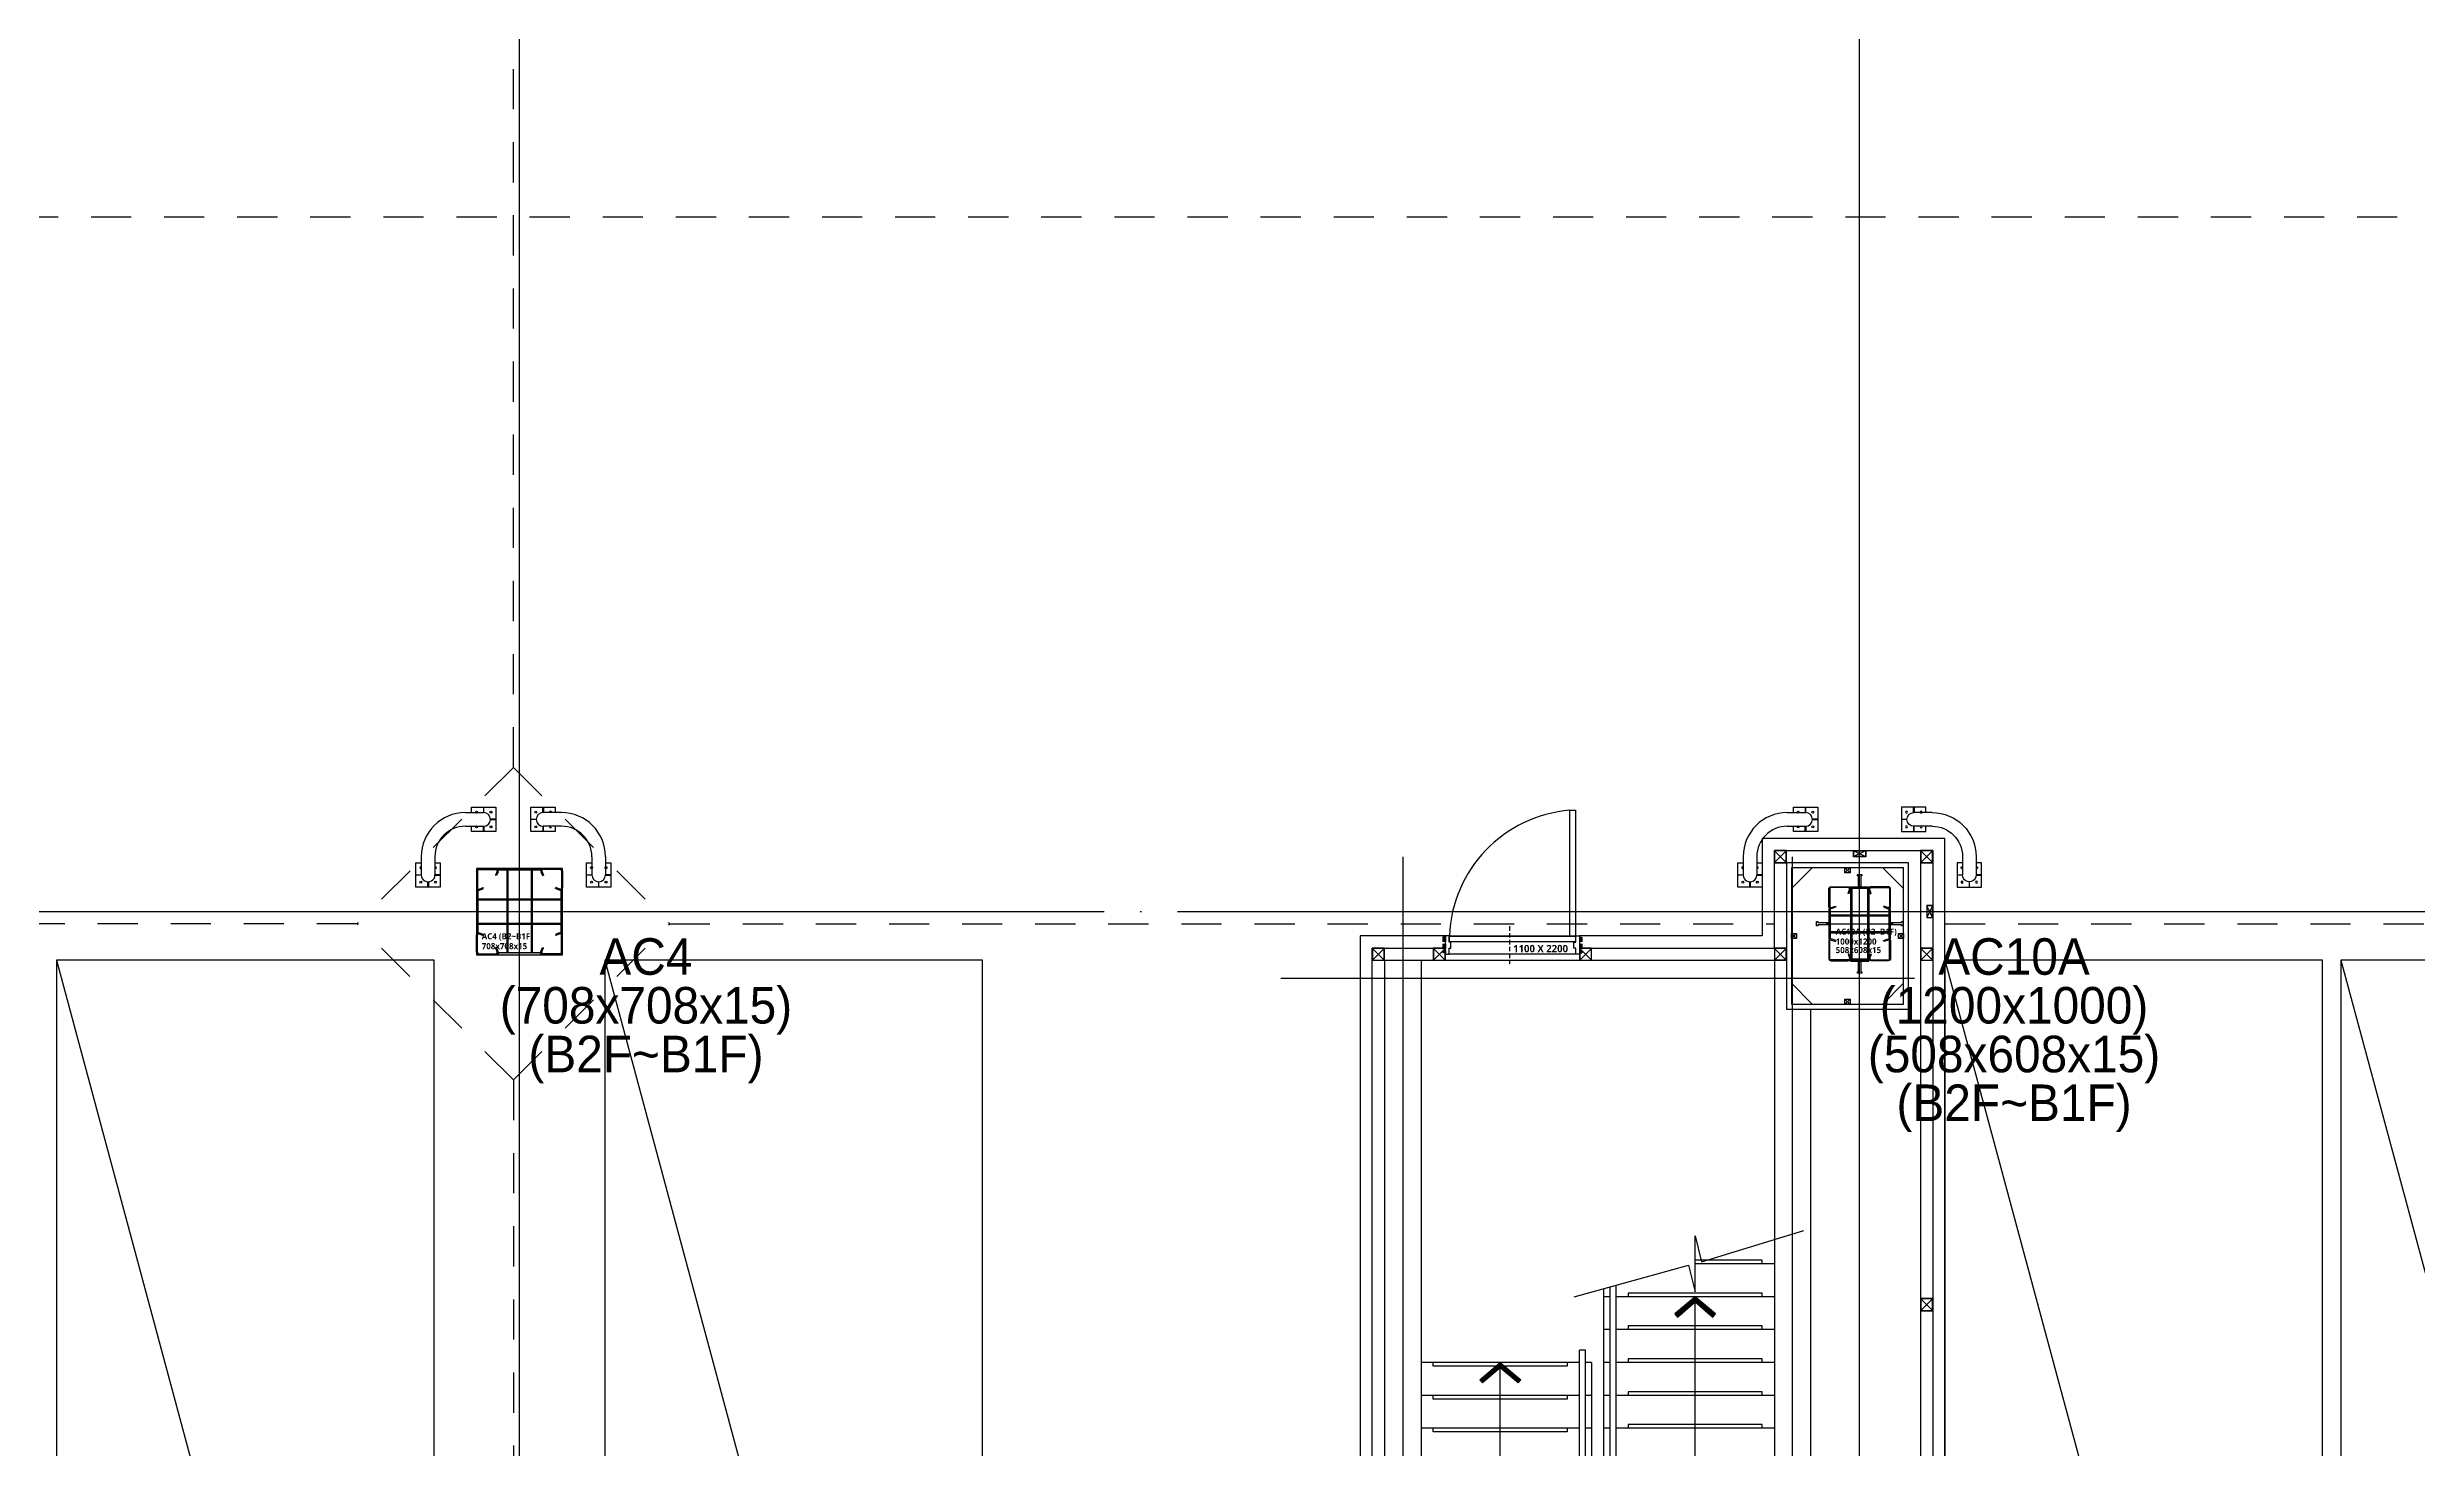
# Model space of a CAD drawing. Header units: millimetres. Extents: x -47382 to 204618, y -51045 to 127155.
# Drawn here: x 65125 to 84571, y 59473 to 70961 of the extents above; entities that cross this region are included whole.
import ezdxf
from ezdxf.enums import TextEntityAlignment as Align

# ---------------------------------------------------------------- set-up
doc = ezdxf.new("R2010")
doc.units = ezdxf.units.MM
doc.header["$LTSCALE"] = 300
doc.header["$MEASUREMENT"] = 0
for name, pattern in [('CEN', [62, 60, -1, 0, -1]), ('HID', [2, 1.1, -0.9]), ('HIDDEN2', [0.1875, 0.125, -0.0625])]:
    doc.linetypes.add(name, pattern=pattern)
doc.layers.get('0').update_dxf_attribs({"linetype": 'CONTINUOUS'})
doc.layers.get('Defpoints').update_dxf_attribs({"color": 153, "linetype": 'CONTINUOUS'})
doc.layers.add('A-ANNO-NPLT', color=129, linetype='CONTINUOUS', plot=False)
doc.layers.add('Defpoint', color=161, linetype='CONTINUOUS', plot=False)
for name, color, linetype in [('A-CEN', 1, 'CEN'), ('A-DOOR', 4, 'CONTINUOUS'), ('A-DOOR-JAMB', 4, 'CONTINUOUS'), ('A-DOOR-SILL', 8, 'CONTINUOUS'), ('A-DOOR-SWING', 8, 'CONTINUOUS'), ('A-FLOR-FLIN-TYP2', 8, 'CONTINUOUS'), ('A-FLOR-GW', 6, 'CONTINUOUS'), ('A-FLOR-STRA-ETC', 7, 'CONTINUOUS'), ('A-FLOR-STRA-MAIN', 4, 'CONTINUOUS'), ('A-FLOR-STRA-SUB', 9, 'CONTINUOUS'), ('A-FLOR-STUD', 9, 'CONTINUOUS'), ('A-PS-HID', 5, 'HID'), ('A-ST-AXIS-CEN', 252, 'CEN'), ('A-ST-COL', 2, 'CONTINUOUS'), ('A-ST-CONC', 2, 'CONTINUOUS'), ('A-WALL-DRY1', 7, 'CONTINUOUS'), ('A-볼라드', 8, 'CONTINUOUS'), ('AA-CJ', 4, 'HID'), ('AA-PARK-CAR4(B)', 5, 'CONTINUOUS'), ('Bound', 9, 'CONTINUOUS'), ('XREF-PLAN$0$A-STEEL', 7, 'CONTINUOUS')]:
    doc.layers.add(name, color=color, linetype=linetype)
doc.layers.add('보조근', color=7, linetype='CONTINUOUS', lineweight=0)
doc.styles.add('SH_대대리576', font='NanumGothicBold.ttf')
doc.styles.add('SHP-나눔bo', font='')
doc.styles.add('돋움', font='')
doc.styles.get('SHP-나눔bo').set_extended_font_data('NanumGothic', bold=True)
doc.styles.get('돋움').set_extended_font_data('Dotum')

# ---------------------------------------------------------------- blocks, each defined once
blk = doc.blocks.new('_P대형')
at = {"layer": 'AA-PARK-CAR4(B)'}
blk.add_line((-150, -1500), (-3250, -13000), dxfattribs=at)
blk.add_lwpolyline([(-150, -1500), (-150, -13000), (-3250, -13000), (-3250, -1500)], close=True, dxfattribs=at)
blk = doc.blocks.new('A$C5CEC2CC2')
at = {"layer": 'AA-PARK-CAR4(B)', "xscale": -1}
for p in [(550, 14706, -103000), (3800, 14706, -103000)]:
    blk.add_blockref('_P대형', p, dxfattribs=at)
blk = doc.blocks.new('XREF-PLAN$0$각-100X100')
at = {"layer": 'XREF-PLAN$0$A-STEEL', "color": 1}
for p, q in [((-47.7, -47.7), (47.7, 47.7)), ((-47.7, 47.7), (47.7, -47.7))]:
    blk.add_line(p, q, dxfattribs=at)
at = {"layer": 'XREF-PLAN$0$A-STEEL'}
blk.add_lwpolyline([(-50, -50), (50, -50), (50, 50), (-50, 50)], close=True, dxfattribs=at)
at = {"layer": 'XREF-PLAN$0$A-STEEL', "color": 8}
blk.add_lwpolyline([(-47.7, -47.7), (47.7, -47.7), (47.7, 47.7), (-47.7, 47.7)], close=True, dxfattribs=at)
blk = doc.blocks.new('A$C80a19149')
at = {"layer": 'A-FLOR-STUD'}
for p, q in [((2, 98), (48, 2)), ((2, 2), (48, 98))]:
    blk.add_line(p, q, dxfattribs=at)
for points in [[(0, 100), (50, 100), (50, 0), (0, 0)], [(2, 98), (48, 98), (48, 2), (2, 2)]]:
    blk.add_lwpolyline(points, close=True, dxfattribs=at)
blk = doc.blocks.new('A$Ce0defec1')
at = {"layer": 'A-ANNO-NPLT', "linetype": 'HIDDEN2'}
for p, q in [((-120, 720), (-120, 700)), ((-120, 720), (0, 720)), ((-120, 710), (0, 710)), ((-120, 700), (0, 700)), ((-110, 720), (-110, 700)), ((-20, 720), (-20, 700)), ((0, 720), (0, 700)), ((-160, 350), (78, 350)), ((-120, 0), (-120, -20)), ((-120, 0), (0, 0)), ((-110, 0), (-110, -20)), ((-20, 0), (-20, -20)), ((0, 0), (0, -20)), ((-120, -10), (0, -10)), ((-120, -20), (0, -20))]:
    blk.add_line(p, q, dxfattribs=at)
at = {"layer": 'A-ANNO-NPLT', "linetype": 'ByBlock'}
blk.add_lwpolyline([(-120, 677), (-85, 677), (-85, 23), (-120, 23)], close=True, dxfattribs=at)
at = {"layer": 'A-DOOR', "linetype": 'ByBlock'}
for p, q in [((-582, 215), (-120, 677)), ((-561, 192), (-98, 655)), ((-120, 677), (-120, 700)), ((-120, 700), (0, 700)), ((-120, 677), (-98, 655)), ((-85, 677), (-120, 677)), ((-85, 665), (-85, 677)), ((0, 665), (-85, 665)), ((0, 700), (0, 665))]:
    blk.add_line(p, q, dxfattribs=at)
blk.add_lwpolyline([(-582, 215), (-561, 192)], dxfattribs=at)
at = {"layer": 'A-DOOR-JAMB'}
for p, q in [((-85, 23), (-120, 23)), ((-120, 23), (-120, 0)), ((-110, 0), (0, 0)), ((-85, 35), (-85, 23)), ((0, 35), (-85, 35)), ((0, 0), (0, 35))]:
    blk.add_line(p, q, dxfattribs=at)
at = {"layer": 'A-DOOR-SILL'}
blk.add_line((0, 18), (0, 665), dxfattribs=at)
at = {"layer": 'A-DOOR-SWING'}
blk.add_arc((-117, 691), 668, 228.3916, 269.7655, dxfattribs=at)
at = {"layer": 'A-ANNO-NPLT', "linetype": 'ByBlock', "style": 'SHP-나눔bo'}
blk.add_text('700X1800', height=45, rotation=90, dxfattribs=at).set_placement((-30, 502), align=Align.CENTER)
blk = doc.blocks.new('XR-평면도$0$8F-PLAN$0$arrow2')
at = {"color": 8}
blk.add_lwpolyline([(0, 0.87), (0.74, 0), (0, -0.87), (0.15, -1), (1, 0), (0.15, 1)], close=True, dxfattribs=at)
for points in [[(0, 0.87), (0.15, 1), (0.74, 0), (1, 0)], [(0.74, 0), (1, 0), (0, -0.87), (0.15, -1)]]:
    blk.add_solid(points, dxfattribs=at)
blk = doc.blocks.new('A$C0e376f74')
at = {"layer": 'A-ANNO-NPLT', "linetype": 'HIDDEN2'}
for p, q in [((525, 230), (525, -80)), ((-20, 140), (-20, 10)), ((0, 140), (-20, 140)), ((0, 120), (-20, 120)), ((0, 30), (-20, 30)), ((0, 10), (-20, 10)), ((-10, 140), (-10, 10)), ((0, 140), (0, 10)), ((1100, 140), (1120, 140)), ((1100, 140), (1100, 10)), ((1100, 120), (1120, 120)), ((1100, 30), (1120, 30)), ((1100, 10), (1120, 10)), ((1110, 140), (1110, 10)), ((1120, 140), (1120, 10))]:
    blk.add_line(p, q, dxfattribs=at)
at = {"layer": 'A-ANNO-NPLT', "linetype": 'ByBlock'}
blk.add_lwpolyline([(1067, 102), (33, 102), (33, 147), (1067, 147)], close=True, dxfattribs=at)
at = {"layer": 'A-DOOR', "linetype": 'ByBlock'}
blk.add_lwpolyline([(1067, 1181), (1067, 147), (1022, 147), (1022, 1181)], close=True, dxfattribs=at)
at = {"layer": 'A-DOOR-JAMB'}
for points in [[(0, 20), (0, 0), (30, 0), (30, 50), (45, 50), (45, 100), (30, 100), (30, 150), (0, 150), (0, 130)], [(1100, 20), (1100, 0), (1070, 0), (1070, 50), (1055, 50), (1055, 100), (1070, 100), (1070, 150), (1100, 150), (1100, 130)]]:
    blk.add_lwpolyline(points, dxfattribs=at)
at = {"layer": 'A-DOOR-SILL'}
for p, q in [((30, 150), (1070, 150)), ((1070, 0), (30, 0))]:
    blk.add_line(p, q, dxfattribs=at)
at = {"layer": 'A-DOOR-SWING'}
blk.add_arc((1107, 109), 1075, 94.5299, 177.8035, dxfattribs=at)
at = {"layer": 'A-ANNO-NPLT', "linetype": 'ByBlock', "style": 'SHP-나눔bo'}
blk.add_text('1100 X 2200', height=60, dxfattribs=at).set_placement((781, 16), align=Align.CENTER)
blk = doc.blocks.new('A$C803788e6')
at = {"layer": 'A-CEN'}
for p, q in [((966, 9450), (966, -850)), ((4166, -850), (4166, 9450)), ((5166, 8450), (-34, 8450)), ((2816, -850), (2816, 3250)), ((-34, 2250), (5166, 2250)), ((-34, 150), (5166, 150))]:
    blk.add_line(p, q, dxfattribs=at)
at = {"layer": 'A-FLOR-FLIN-TYP2'}
for p, q in [((1566, 2150), (2266, 2150)), ((3116, 2150), (3816, 2150))]:
    blk.add_line(p, q, dxfattribs=at)
at = {"layer": 'A-FLOR-STRA-ETC'}
for p, q in [((3366, 3950), (3366, 5840)), ((1766, 3950), (1766, 5300))]:
    blk.add_line(p, q, dxfattribs=at)
blk.add_lwpolyline([(2373, 5840), (3312, 6098), (3366, 5881), (3366, 6339), (3419, 6125), (4259, 6382)], dxfattribs=at)
at = {"layer": 'A-FLOR-STRA-ETC', "const_width": 75}
for points in [[(1766, 3913, 1), (1766, 3988, 1)], [(3366, 3913, -1), (3366, 3988, -1)]]:
    blk.add_lwpolyline(points, format="xyb", close=True, dxfattribs=at)
at = {"layer": 'A-FLOR-STRA-MAIN'}
for p, q in [((4016, 6110), (3366, 6110)), ((2666, 5840), (2616, 5840)), ((4016, 5840), (2716, 5840)), ((2666, 5570), (2616, 5570)), ((4016, 5570), (2716, 5570)), ((2416, 5300), (1116, 5300)), ((2516, 5300), (2466, 5300)), ((2666, 5300), (2616, 5300)), ((4016, 5300), (2716, 5300)), ((2416, 5030), (1116, 5030)), ((2516, 5030), (2466, 5030)), ((2666, 5030), (2616, 5030)), ((4016, 5030), (2716, 5030)), ((2416, 4760), (1116, 4760)), ((2516, 4760), (2466, 4760)), ((2666, 4760), (2616, 4760)), ((4016, 4760), (2716, 4760)), ((2416, 4490), (1116, 4490)), ((2516, 4490), (2466, 4490)), ((2666, 4490), (2616, 4490)), ((4016, 4490), (2716, 4490)), ((2416, 4220), (1116, 4220)), ((2516, 4220), (2466, 4220)), ((2666, 4220), (2616, 4220)), ((4016, 4220), (2716, 4220)), ((2416, 3950), (1116, 3950)), ((2516, 3950), (2466, 3950)), ((2666, 3950), (2616, 3950)), ((4016, 3950), (2716, 3950))]:
    blk.add_line(p, q, dxfattribs=at)
blk.add_lwpolyline([(2516, 5300), (2516, 3950), (2616, 3950), (2616, 5906)], dxfattribs=at)
at = {"layer": 'A-FLOR-STRA-SUB'}
blk.add_line((2466, 5400), (2416, 5400), dxfattribs=at)
at = {"layer": 'A-FLOR-STRA-SUB', "color": 250}
for points in [[(3916, 6110), (3916, 6140), (3366, 6140)], [(3916, 5840), (3916, 5870), (2816, 5870), (2816, 5840)], [(3916, 5570), (3916, 5600), (2816, 5600), (2816, 5570)], [(2316, 5300), (2316, 5270), (1216, 5270), (1216, 5300)], [(3916, 5300), (3916, 5330), (2816, 5330), (2816, 5300)], [(3916, 5030), (3916, 5060), (2816, 5060), (2816, 5030)], [(2316, 5030), (2316, 5000), (1216, 5000), (1216, 5030)], [(2316, 4760), (2316, 4730), (1216, 4730), (1216, 4760)], [(3916, 4760), (3916, 4790), (2816, 4790), (2816, 4760)], [(2316, 4490), (2316, 4460), (1216, 4460), (1216, 4490)], [(3916, 4490), (3916, 4520), (2816, 4520), (2816, 4490)], [(2316, 4220), (2316, 4190), (1216, 4190), (1216, 4220)], [(3916, 4220), (3916, 4250), (2816, 4250), (2816, 4220)], [(2316, 3950), (2316, 3920), (1216, 3920), (1216, 3950)], [(3916, 3950), (3916, 3980), (2816, 3980), (2816, 3950)]]:
    blk.add_lwpolyline(points, dxfattribs=at)
at = {"layer": 'A-FLOR-STRA-SUB'}
for points in [[(2716, 5934), (2716, 3850), (2416, 3850), (2416, 5400)], [(2666, 5920), (2666, 3900), (2466, 3900), (2466, 5400)]]:
    blk.add_lwpolyline(points, dxfattribs=at)
at = {"layer": 'A-PS-HID'}
for p, q in [((1116, 2150), (2716, 300)), ((1116, 300), (2716, 2150)), ((2916, 2150), (4016, 300)), ((2916, 300), (4016, 2150))]:
    blk.add_line(p, q, dxfattribs=at)
at = {"layer": 'A-ST-CONC'}
for p, q in [((816, 8600), (816, 3610)), ((4316, 0), (4316, 8200)), ((1116, 3610), (816, 3610)), ((816, 2490), (816, 0)), ((1116, 2490), (816, 2490)), ((1116, 2490), (1116, 300)), ((1116, 300), (4016, 300)), ((816, 0), (4316, 0))]:
    blk.add_line(p, q, dxfattribs=at)
for points in [[(816, 8600), (1116, 8600), (1116, 3610)], [(4116, 8600), (4016, 8600), (4016, 300)], [(4116, 8600), (4116, 8200), (4316, 8200)]]:
    blk.add_lwpolyline(points, dxfattribs=at)
at = {"layer": 'A-WALL-DRY1'}
for p, q in [((1116, 2350), (1566, 2350)), ((1116, 2338), (1553, 2338)), ((1553, 2338), (1553, 2163)), ((1566, 2350), (1566, 2150)), ((2266, 2350), (3116, 2350)), ((2266, 2350), (2266, 2150)), ((2278, 2338), (3103, 2338)), ((2278, 2338), (2278, 2163)), ((3103, 2338), (3103, 2163)), ((3116, 2350), (3116, 2150)), ((3816, 2350), (4016, 2350)), ((3816, 2350), (3816, 2150)), ((3828, 2338), (4016, 2338)), ((3828, 2338), (3828, 2163)), ((1116, 2325), (1541, 2325)), ((1116, 2175), (1541, 2175)), ((1116, 2163), (1553, 2163)), ((1116, 2150), (1566, 2150)), ((1541, 2325), (1541, 2175)), ((2266, 2150), (3116, 2150)), ((2278, 2163), (3103, 2163)), ((2291, 2325), (3091, 2325)), ((2291, 2325), (2291, 2175)), ((2291, 2175), (3091, 2175)), ((2716, 300), (2716, 2150)), ((2728, 300), (2728, 2150)), ((2741, 300), (2741, 2150)), ((2891, 300), (2891, 2150)), ((2903, 300), (2903, 2150)), ((2916, 300), (2916, 2150)), ((3091, 2325), (3091, 2175)), ((3816, 2150), (4016, 2150)), ((3828, 2163), (4016, 2163)), ((3841, 2325), (4016, 2325)), ((3841, 2325), (3841, 2175)), ((3841, 2175), (4016, 2175))]:
    blk.add_line(p, q, dxfattribs=at)
at = {"layer": 'A-DOOR', "rotation": 270}
for name, p in [('A$C0e376f74', (966, 3600)), ('A$Ce0defec1', (1566, 2230)), ('A$Ce0defec1', (3116, 2230))]:
    blk.add_blockref(name, p, dxfattribs=at)
at = {"layer": 'A-FLOR-STRA-ETC', "zscale": 166.9148302599861}
for p, xscale, yscale, rotation in [((3366, 5673), 166.9148302599861, 167.8920954242348, 90.00001700937857), ((1766, 5133), -166.9148302599861, 167.8920954242349, 269.9999829906214)]:
    blk.add_blockref('XR-평면도$0$8F-PLAN$0$arrow2', p, dxfattribs=dict(at, xscale=xscale, yscale=yscale, rotation=rotation))
blk = doc.blocks.new('지하2층평면도$0$지상1층 평면도$0$A$C063060C9')
at = {"layer": 'A-볼라드', "color": 8}
for p, q in [((98, 652), (98, 612)), ((102, 652), (98, 652)), ((102, 612), (102, 652)), ((4, 558), (4, 554)), ((44, 558), (4, 558)), ((4, 554), (44, 554)), ((44, 406), (44, 556)), ((156, 558), (196, 558)), ((156, 406), (156, 556)), ((196, 554), (156, 554)), ((196, 558), (196, 554)), ((554, 196), (554, 156)), ((558, 196), (554, 196)), ((558, 156), (558, 196)), ((406, 156), (556, 156)), ((406, 44), (556, 44)), ((554, 4), (554, 44)), ((558, 4), (554, 4)), ((558, 44), (558, 4)), ((612, 102), (652, 102)), ((652, 98), (612, 98)), ((652, 102), (652, 98))]:
    blk.add_line(p, q, dxfattribs=at)
for points in [[(44, 456), (0, 456), (0, 656), (200, 656)], [(200, 656), (200, 456), (156, 456)], [(656, 200), (656, 0), (456, 0), (456, 44)], [(456, 156), (456, 200), (656, 200)]]:
    blk.add_lwpolyline(points, dxfattribs=at)
for centre in [(40, 616), (160, 616), (40, 496), (160, 496), (616, 160), (616, 40)]:
    blk.add_circle(centre, 8, dxfattribs=at)
for centre, radius, start, end in [((100, 556), 56, 0, 180), ((406, 406), 362, 180, 270), ((406, 406), 250, 180, 270), ((496, 160), 8, 330, 210), ((496, 40), 8, 150, 30), ((556, 100), 56, 270, 90)]:
    blk.add_arc(centre, radius, start, end, dxfattribs=at)
blk = doc.blocks.new('AC4(b2~b1f)')
for points in [[(199, 728), (549, 728), (549, 713), (199, 713)], [(20, 549), (20, 199), (35, 199), (35, 549)], [(728, 199), (728, 549), (713, 549), (713, 199)], [(199, 20), (549, 20), (549, 35), (199, 35)]]:
    blk.add_hatch(color=9).paths.add_polyline_path(points)
for p, q in [((270, 713), (270, 35)), ((279, 713), (279, 35)), ((469, 713), (469, 35)), ((478, 713), (478, 35)), ((35, 478), (713, 478)), ((35, 469), (713, 469)), ((35, 279), (713, 279)), ((35, 270), (713, 270))]:
    blk.add_line(p, q)
at = {"color": 8, "linetype": 'Continuous'}
for points in [[(199, 728), (549, 728), (549, 713), (199, 713)], [(20, 549), (20, 199), (35, 199), (35, 549)], [(728, 199), (728, 549), (713, 549), (713, 199)], [(199, 20), (549, 20), (549, 35), (199, 35)]]:
    blk.add_lwpolyline(points, close=True, dxfattribs=at)
at = {"layer": 'A-ST-COL'}
for p, q in [((20, 708), (20, 569)), ((28, 708), (28, 569)), ((40, 728), (179, 728)), ((40, 720), (179, 720)), ((190, 704), (177, 673)), ((185, 670), (177, 673)), ((198, 701), (185, 670)), ((550, 701), (563, 670)), ((558, 704), (571, 673)), ((563, 670), (571, 673)), ((708, 728), (569, 728)), ((708, 720), (569, 720)), ((720, 708), (720, 569)), ((728, 708), (728, 569)), ((44, 558), (75, 571)), ((47, 550), (78, 563)), ((78, 563), (75, 571)), ((670, 563), (673, 571)), ((701, 550), (670, 563)), ((704, 558), (673, 571)), ((47, 198), (78, 185)), ((701, 198), (670, 185)), ((20, 40), (20, 179)), ((28, 40), (28, 179)), ((40, 28), (179, 28)), ((40, 20), (179, 20)), ((44, 190), (75, 177)), ((78, 185), (75, 177)), ((185, 78), (177, 75)), ((190, 44), (177, 75)), ((198, 47), (185, 78)), ((550, 47), (563, 78)), ((558, 44), (571, 75)), ((563, 78), (571, 75)), ((708, 28), (569, 28)), ((708, 20), (569, 20)), ((670, 185), (673, 177)), ((704, 190), (673, 177)), ((720, 40), (720, 179)), ((728, 40), (728, 179))]:
    blk.add_line(p, q, dxfattribs=at)
for centre, radius, start, end in [((40, 708), 20, 90, 180), ((40, 708), 12, 90, 180), ((179, 708), 20, 340, 90), ((179, 708), 12, 340, 90), ((569, 708), 20, 90, 200), ((569, 708), 12, 90, 200), ((708, 708), 20, 0, 90), ((708, 708), 12, 0, 90), ((40, 569), 20, 180, 290), ((40, 569), 12, 180, 290), ((708, 569), 20, 250, 0), ((708, 569), 12, 250, 0), ((40, 179), 20, 70, 180), ((708, 179), 20, 0, 110), ((40, 40), 20, 180, 270), ((40, 179), 12, 70, 180), ((40, 40), 12, 180, 270), ((179, 40), 20, 270, 20), ((179, 40), 12, 270, 20), ((569, 40), 20, 160, 270), ((569, 40), 12, 160, 270), ((708, 179), 12, 0, 110), ((708, 40), 20, 270, 0), ((708, 40), 12, 270, 0)]:
    blk.add_arc(centre, radius, start, end, dxfattribs=at)
at = {"layer": 'Bound', "color": 9, "linetype": 'Continuous'}
for p, q in [((728, 728), (20, 728)), ((20, 728), (20, 20)), ((728, 20), (728, 728)), ((20, 20), (728, 20))]:
    blk.add_line(p, q, dxfattribs=at)
at = {"layer": 'Defpoint'}
for p, q in [((374, 0), (374, 748)), ((0, 374), (748, 374))]:
    blk.add_line(p, q, dxfattribs=at)
at = {"layer": 'Defpoint', "linetype": 'Continuous', "style": 'SH_대대리576'}
for s, p in [('AC4 (B2~B1F)', (64, 171)), ('708x708x15', (64, 90))]:
    blk.add_text(s, height=50, dxfattribs=at).set_placement(p, align=Align.MIDDLE_LEFT)
blk = doc.blocks.new('xbar')
at = {"layer": 'Defpoints'}
blk.add_lwpolyline([(-21, 21), (21, 21), (21, -21), (-21, -21)], close=True, dxfattribs=at)
at = {"layer": '보조근'}
for p, q in [((-21, -21), (21, 21)), ((-21, 21), (21, -21))]:
    blk.add_line(p, q, dxfattribs=at)
blk = doc.blocks.new('AC10A (B2~B1F)')
for points in [[(525, 1004), (675, 1004), (675, 989), (525, 989)], [(346, 823), (346, 575), (361, 575), (361, 823)], [(854, 575), (854, 823), (839, 823), (839, 575)], [(525, 394), (675, 394), (675, 409), (525, 409)]]:
    blk.add_hatch(color=9).paths.add_polyline_path(points)
for p, q in [((526, 989), (526, 409)), ((535, 989), (535, 409)), ((665, 989), (665, 409)), ((674, 989), (674, 409)), ((361, 774), (839, 774)), ((361, 765), (839, 765)), ((361, 635), (839, 635)), ((361, 626), (839, 626))]:
    blk.add_line(p, q)
at = {"color": 2, "linetype": 'Continuous'}
blk.add_lwpolyline([(1000, 1200), (0, 1200), (0, 0), (1000, 0)], close=True, dxfattribs=at)
for points in [[(960, 1160), (40, 1160), (40, 40), (960, 40)], [(590, 1094), (582, 1094), (582, 1104), (618, 1104), (618, 1094), (610, 1094), (610, 1004), (590, 1004)], [(256, 690), (256, 682), (246, 682), (246, 718), (256, 718), (256, 710), (346, 710), (346, 690)], [(944, 710), (944, 718), (954, 718), (954, 682), (944, 682), (944, 690), (854, 690), (854, 710)], [(610, 304), (618, 304), (618, 294), (582, 294), (582, 304), (590, 304), (590, 394), (610, 394)]]:
    blk.add_lwpolyline(points, close=True)
for points in [[(211, 1160), (40, 989)], [(789, 1160), (960, 989)], [(211, 40), (40, 211)], [(789, 40), (960, 211)]]:
    blk.add_lwpolyline(points)
for points in [[(354, 845, 0.520567), (370, 834), (401, 845), (404, 838), (373, 826, -0.520567), (346, 845), (346, 984, -0.414214), (366, 1004), (505, 1004, -0.520567), (524, 977), (512, 946), (505, 949), (516, 980, 0.520567), (505, 996), (366, 996, 0.414214), (354, 984)], [(846, 845, -0.520567), (830, 834), (799, 845), (796, 838), (827, 826, 0.520567), (854, 845), (854, 984, 0.414214), (834, 1004), (695, 1004, 0.520567), (676, 977), (688, 946), (695, 949), (684, 980, -0.520567), (695, 996), (834, 996, -0.414214), (846, 984)], [(354, 555, -0.520567), (370, 566), (401, 555), (404, 562), (373, 574, 0.520567), (346, 555), (346, 416, 0.414214), (366, 396), (505, 396, 0.520567), (524, 423), (512, 454), (505, 451), (516, 420, -0.520567), (505, 404), (366, 404, -0.414214), (354, 416)], [(846, 555, 0.520567), (830, 566), (799, 555), (796, 562), (827, 574, -0.520567), (854, 555), (854, 416, -0.414214), (834, 396), (695, 396, -0.520567), (676, 423), (688, 454), (695, 451), (684, 420, 0.520567), (695, 404), (834, 404, 0.414214), (846, 416)]]:
    blk.add_lwpolyline(points, format="xyb", close=True, dxfattribs=at)
at = {"color": 8, "linetype": 'Continuous'}
for points in [[(525, 1004), (675, 1004), (675, 989), (525, 989)], [(346, 823), (346, 575), (361, 575), (361, 823)], [(854, 575), (854, 823), (839, 823), (839, 575)], [(525, 394), (675, 394), (675, 409), (525, 409)]]:
    blk.add_lwpolyline(points, close=True, dxfattribs=at)
at = {"layer": 'Defpoint'}
for p, q in [((600, 374), (600, 1024)), ((324, 700), (876, 700))]:
    blk.add_line(p, q, dxfattribs=at)
at = {"layer": '보조근', "rotation": 89.99999999999937}
for p in [(500, 1139), (61, 600), (939, 600), (500, 61)]:
    blk.add_blockref('xbar', p, dxfattribs=at)
at = {"layer": 'Defpoint', "linetype": 'Continuous', "style": 'SH_대대리576'}
for s, p in [('AC10A (B2~B1F)', (403, 635)), ('508x608x15', (403, 484)), ('1000x1200', (403, 554))]:
    blk.add_text(s, height=50, dxfattribs=at).set_placement(p, align=Align.MIDDLE_LEFT)
blk = doc.blocks.new('ACT 지하2층구조평면도')
for name, p in [('AC4(b2~b1f)', (116008, 114542)), ('AC10A (B2~B1F)', (126782, 114116))]:
    blk.add_blockref(name, p)

msp = doc.modelspace()

# ---------------------------------------------------------------- linework, layer by layer
at = {"layer": 'A-FLOR-FLIN-TYP2'}
msp.add_line((76400, 63471), (79300, 63471), dxfattribs=at)
msp.add_lwpolyline([(80500, 64371), (80500, 51971)], dxfattribs=at)
at = {"layer": 'A-FLOR-GW'}
for points in [[(80700, 51971), (80700, 64471), (79200, 64471), (79200, 63671), (77700, 63671), (77700, 63571), (79300, 63571)], [(79300, 63571), (79300, 64371), (80600, 64371), (80600, 51971)], [(73600, 58791), (76000, 58791), (76000, 63571), (76600, 63571), (76600, 63671), (75900, 63671), (75900, 58891), (73500, 58891)]]:
    msp.add_lwpolyline(points, dxfattribs=at)
at = {"layer": 'A-ST-AXIS-CEN'}
for p, q in [((69000, 0), (69000, 99371)), ((80000, 0), (80000, 99371)), ((0, 63871), (142000, 63871))]:
    msp.add_line(p, q, dxfattribs=at)
at = {"layer": 'AA-CJ'}
for p, q in [((80000, 64954), (80000, 78471)), ((68950, 65054), (68950, 77989)), ((34283, 69571), (116000, 69571)), ((68950, 65054), (67667, 63771)), ((68950, 65054), (70233, 63771)), ((67667, 63771), (59283, 63771)), ((68950, 62489), (67667, 63771)), ((68950, 62489), (70233, 63771)), ((70233, 63771), (79300, 63771)), ((80700, 63771), (89667, 63771)), ((68950, 62489), (68950, 51971))]:
    msp.add_line(p, q, dxfattribs=at)

# ---------------------------------------------------------------- block references
for name, p in [('ACT 지하2층구조평면도', (-47382, -51045)), ('A$C803788e6', (75284, 54871)), ('A$C5CEC2CC2', (80000, 50265))]:
    msp.add_blockref(name, p)
for name, p, rotation in [('지하2층평면도$0$지상1층 평면도$0$A$C063060C9', (68150, 64727), 270), ('지하2층평면도$0$지상1층 평면도$0$A$C063060C9', (69750, 64727), 180), ('지하2층평면도$0$지상1층 평면도$0$A$C063060C9', (79000, 64727), 270), ('A$C80a19149', (79950, 64371), 270)]:
    msp.add_blockref(name, p, dxfattribs=dict(rotation=rotation))
at = {"xscale": -1, "rotation": 89.99999999999994}
msp.add_blockref('지하2층평면도$0$지상1층 평면도$0$A$C063060C9', (81000, 64727), dxfattribs=at)
at = {"ltscale": 5}
for p in [(79350, 64321), (80550, 64321), (76050, 63521), (76550, 63521), (77750, 63521), (79350, 63521), (80550, 63521), (80550, 60646)]:
    msp.add_blockref('XREF-PLAN$0$각-100X100', p, dxfattribs=at)
at = {"xscale": -1}
msp.add_blockref('A$C80a19149', (80600, 63821), dxfattribs=at)
at = {"layer": 'A-DOOR'}
msp.add_blockref('A$C0e376f74', (76600, 63521), dxfattribs=at)
at = {"layer": 'AA-PARK-CAR4(B)', "xscale": -1}
for p in [(65050, 64971), (69550, 64971)]:
    msp.add_blockref('_P대형', p, dxfattribs=at)

# ---------------------------------------------------------------- texts
at = {"layer": 'Defpoints', "linetype": 'Continuous', "style": '돋움'}
for s, p in [('AC4', (70038, 63262)), ('AC10A', (81267, 63262)), ('(708x708x15)', (70038, 62862)), ('(1200x1000)', (81267, 62862)), ('(B2F~B1F)', (70038, 62462)), ('(508x608x15)', (81267, 62462)), ('(B2F~B1F)', (81267, 62062))]:
    msp.add_text(s, height=300, dxfattribs=at).set_placement(p, align=Align.BOTTOM_CENTER)

doc.saveas('drawing.dxf')
